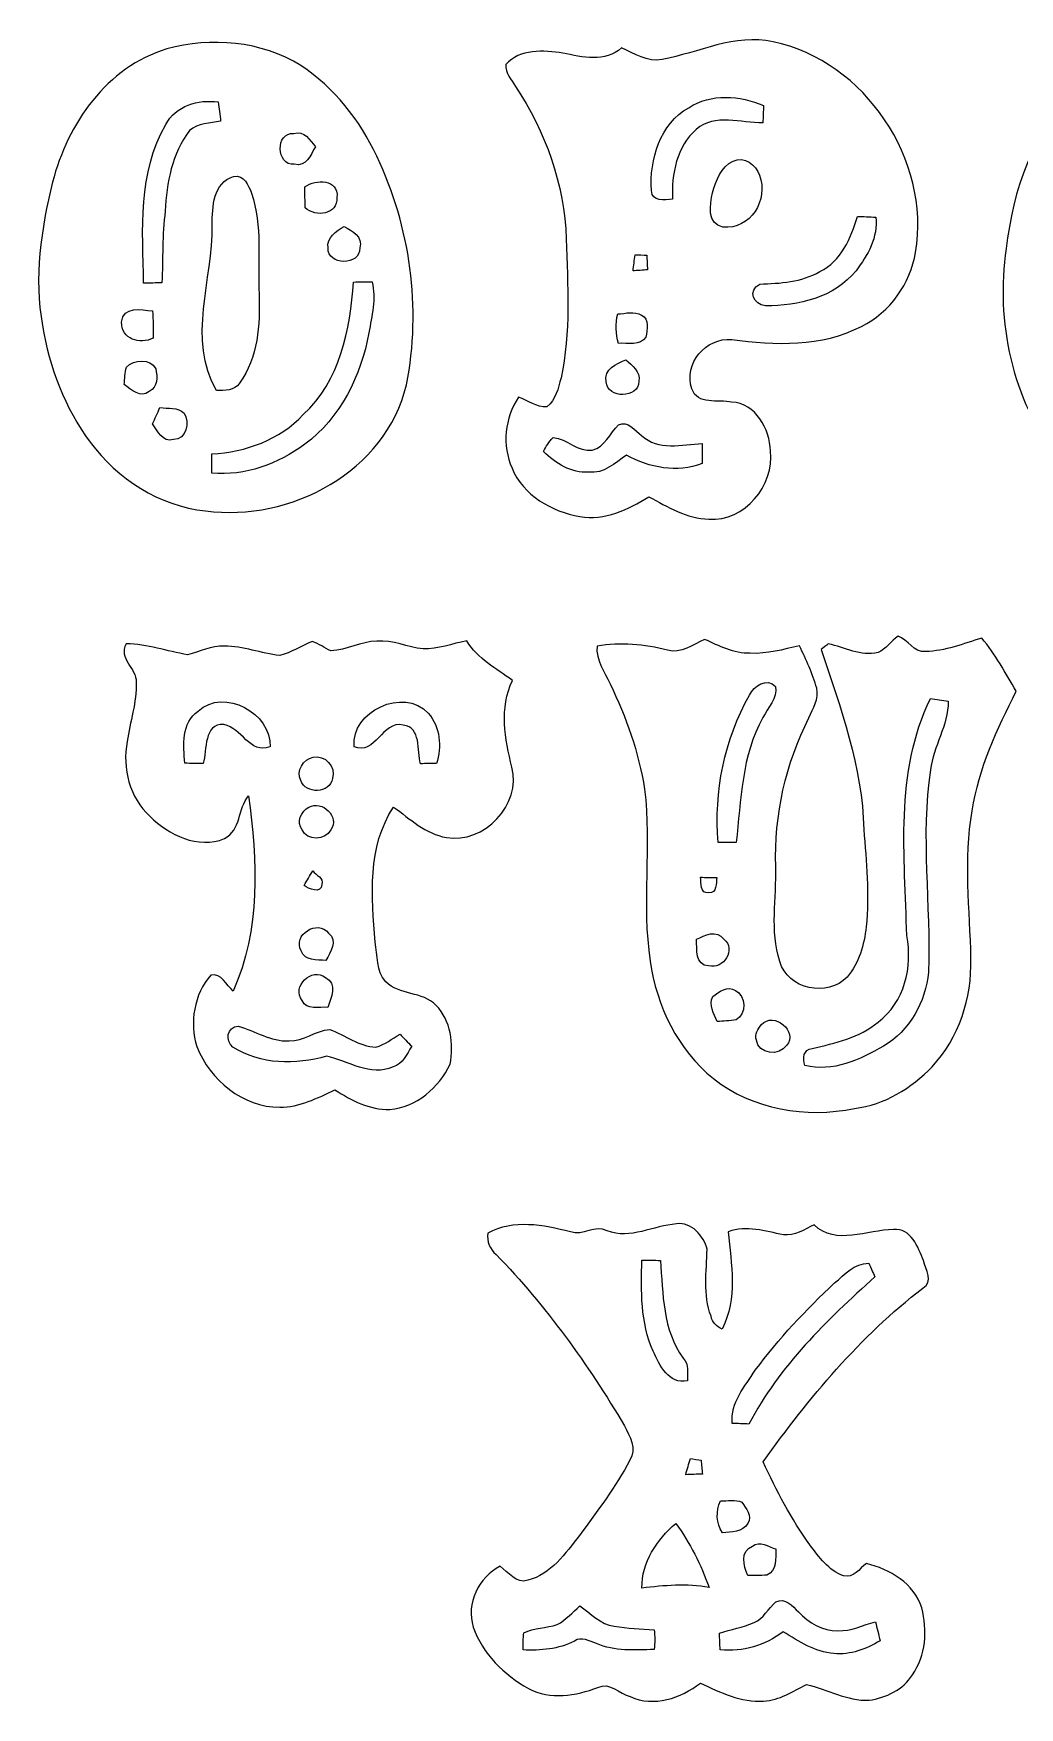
# Model space of a CAD drawing. Header units: centimetres. Extents: x -9.1 to 9.8, y -13 to 13.1.
# Drawn here: x -8.83 to -1.29, y -12.92 to -0.12 of the extents above; entities that cross this region are included whole.
import ezdxf

# ---------------------------------------------------------------- set-up
doc = ezdxf.new("R2010")
doc.units = ezdxf.units.CM
doc.header["$MEASUREMENT"] = 0
doc.layers.add('Camada 1', color=7, linetype='Continuous')

msp = doc.modelspace()

# ---------------------------------------------------------------- linework, layer by layer
at = {"layer": 'Camada 1', "color": 156}
for points, knots in [([(-4.02624, -0.32173), (-3.74543, -0.26952), (-3.4692, -0.12276), (-3.17746, -0.18555), (-3.17746, -0.18555), (-2.47332, -0.33689), (-1.96919, -1.08761), (-2.08704, -1.79634), (-2.08704, -1.79634), (-2.12794, -2.03553), (-2.28141, -2.25531), (-2.50155, -2.36185), (-2.50155, -2.36185), (-2.80599, -2.52095), (-3.16301, -2.50754), (-3.49355, -2.46203), (-3.49355, -2.46203), (-3.6904, -2.4451), (-3.86362, -2.64759), (-3.79764, -2.8388), (-3.79764, -2.8388), (-3.75884, -2.96791), (-3.5948, -2.91853), (-3.49391, -2.94111), (-3.49391, -2.94111), (-3.3087, -2.94993), (-3.20145, -3.14678), (-3.19792, -3.3147), (-3.19792, -3.3147), (-3.16406, -3.57752), (-3.39548, -3.85621), (-3.66783, -3.83611), (-3.66783, -3.83611), (-3.83575, -3.82975), (-3.98426, -3.74297), (-4.12784, -3.6643), (-4.12784, -3.6643), (-4.28449, -3.76237), (-4.4651, -3.85022), (-4.6549, -3.81565), (-4.6549, -3.81565), (-4.86867, -3.77825), (-5.08811, -3.65512), (-5.17313, -3.44594), (-5.17313, -3.44594), (-5.25003, -3.27166), (-5.23027, -3.06069), (-5.12339, -2.90335), (-5.12339, -2.90335), (-5.05213, -2.92734), (-4.98439, -2.98343), (-4.90607, -2.97602), (-4.90607, -2.97602), (-4.83799, -2.92381), (-4.81999, -2.8342), (-4.79848, -2.7559), (-4.79848, -2.7559), (-4.72227, -2.407), (-4.74944, -2.04716), (-4.75826, -1.69333), (-4.75826, -1.69333), (-4.77378, -1.27706), (-4.91559, -0.87136), (-5.14702, -0.52704), (-5.14702, -0.52704), (-5.17806, -0.47483), (-5.22534, -0.42509), (-5.22111, -0.36054), (-5.22111, -0.36054), (-5.11422, -0.23812), (-4.93077, -0.25188), (-4.78472, -0.27235), (-4.78472, -0.27235), (-4.63479, -0.30409), (-4.46229, -0.34712), (-4.33492, -0.23213), (-4.33492, -0.23213), (-4.23791, -0.27552), (-4.13737, -0.34466), (-4.02624, -0.32173)], [0, 0, 0, 0, 0.04761905, 0.04761905, 0.04761905, 0.04761905, 0.0952381, 0.0952381, 0.0952381, 0.0952381, 0.14285714, 0.14285714, 0.14285714, 0.14285714, 0.19047619, 0.19047619, 0.19047619, 0.19047619, 0.23809524, 0.23809524, 0.23809524, 0.23809524, 0.28571429, 0.28571429, 0.28571429, 0.28571429, 0.33333333, 0.33333333, 0.33333333, 0.33333333, 0.38095238, 0.38095238, 0.38095238, 0.38095238, 0.42857143, 0.42857143, 0.42857143, 0.42857143, 0.47619048, 0.47619048, 0.47619048, 0.47619048, 0.52380952, 0.52380952, 0.52380952, 0.52380952, 0.57142857, 0.57142857, 0.57142857, 0.57142857, 0.61904762, 0.61904762, 0.61904762, 0.61904762, 0.66666667, 0.66666667, 0.66666667, 0.66666667, 0.71428571, 0.71428571, 0.71428571, 0.71428571, 0.76190476, 0.76190476, 0.76190476, 0.76190476, 0.80952381, 0.80952381, 0.80952381, 0.80952381, 0.85714286, 0.85714286, 0.85714286, 0.85714286, 0.9047619, 0.9047619, 0.9047619, 0.9047619, 1, 1, 1, 1]), ([(-7.81402, -0.24095), (-7.47501, -0.14746), (-7.08978, -0.18026), (-6.78744, -0.36829), (-6.78744, -0.36829), (-6.53308, -0.53693), (-6.33623, -0.78458), (-6.20818, -1.06045), (-6.20818, -1.06045), (-5.951, -1.59843), (-5.86317, -2.2225), (-5.98063, -2.80775), (-5.98063, -2.80775), (-6.13587, -3.47098), (-6.87, -3.86079), (-7.51733, -3.7726), (-7.51733, -3.7726), (-7.86906, -3.7345), (-8.19114, -3.53024), (-8.39823, -3.24696), (-8.39823, -3.24696), (-8.59296, -2.98696), (-8.71149, -2.67475), (-8.76264, -2.35513), (-8.76264, -2.35513), (-8.8325, -1.99073), (-8.77358, -1.61536), (-8.68644, -1.25942), (-8.68644, -1.25942), (-8.57214, -0.8128), (-8.27228, -0.37889), (-7.81402, -0.24095)], [0, 0, 0, 0, 0.11111111, 0.11111111, 0.11111111, 0.11111111, 0.22222222, 0.22222222, 0.22222222, 0.22222222, 0.33333333, 0.33333333, 0.33333333, 0.33333333, 0.44444444, 0.44444444, 0.44444444, 0.44444444, 0.55555556, 0.55555556, 0.55555556, 0.55555556, 0.66666667, 0.66666667, 0.66666667, 0.66666667, 0.77777778, 0.77777778, 0.77777778, 0.77777778, 1, 1, 1, 1]), ([(-0.84949, -0.56127), (-0.4004, -0.16686), (0.34113, -0.19507), (0.77223, -0.60359), (0.77223, -0.60359), (1.13135, -0.94402), (1.31514, -1.42804), (1.4037, -1.90534), (1.4037, -1.90534), (1.45486, -2.20698), (1.44638, -2.51459), (1.41887, -2.81798), (1.41887, -2.81798), (1.55504, -2.80775), (1.7152, -2.71392), (1.83232, -2.82575), (1.83232, -2.82575), (2.01471, -3.02612), (2.02635, -3.39019), (1.8041, -3.56693), (1.8041, -3.56693), (1.62947, -3.7084), (1.38077, -3.6904), (1.18568, -3.60257), (1.18568, -3.60257), (1.1063, -3.58104), (1.0107, -3.50131), (0.93732, -3.57681), (0.93732, -3.57681), (0.67062, -3.77859), (0.33338, -3.88761), (-0.00141, -3.87139), (-0.00141, -3.87139), (-0.39334, -3.88126), (-0.76694, -3.67276), (-1.00436, -3.36761), (-1.00436, -3.36761), (-1.34937, -2.91889), (-1.47672, -2.32304), (-1.39452, -1.76705), (-1.39452, -1.76705), (-1.34267, -1.32467), (-1.19415, -0.86325), (-0.84949, -0.56127)], [0, 0, 0, 0, 0.08333333, 0.08333333, 0.08333333, 0.08333333, 0.16666667, 0.16666667, 0.16666667, 0.16666667, 0.25, 0.25, 0.25, 0.25, 0.33333333, 0.33333333, 0.33333333, 0.33333333, 0.41666667, 0.41666667, 0.41666667, 0.41666667, 0.5, 0.5, 0.5, 0.5, 0.58333333, 0.58333333, 0.58333333, 0.58333333, 0.66666667, 0.66666667, 0.66666667, 0.66666667, 0.75, 0.75, 0.75, 0.75, 0.83333333, 0.83333333, 0.83333333, 0.83333333, 1, 1, 1, 1]), ([(-7.82109, -0.8195), (-7.82109, -0.8195), (-7.82109, -0.8195), (-7.82109, -0.8195), (-7.82109, -0.8195), (-8.03486, -1.18568), (-7.99817, -1.62524), (-7.99041, -2.03234), (-7.99041, -2.03234), (-7.94384, -2.03093), (-7.89727, -2.02988), (-7.85071, -2.02881), (-7.85071, -2.02881), (-7.84014, -1.84572), (-7.85106, -1.66229), (-7.8246, -1.48025), (-7.8246, -1.48025), (-7.81437, -1.26471), (-7.77346, -1.03964), (-7.63905, -0.86465), (-7.63905, -0.86465), (-7.57519, -0.80644), (-7.48064, -0.81173), (-7.40163, -0.79304), (-7.40163, -0.79304), (-7.40621, -0.744), (-7.41327, -0.69497), (-7.41997, -0.64628), (-7.41997, -0.64628), (-7.57237, -0.62476), (-7.74664, -0.67451), (-7.82109, -0.8195)], [0, 0, 0, 0, 0.11111111, 0.11111111, 0.11111111, 0.11111111, 0.22222222, 0.22222222, 0.22222222, 0.22222222, 0.33333333, 0.33333333, 0.33333333, 0.33333333, 0.44444444, 0.44444444, 0.44444444, 0.44444444, 0.55555556, 0.55555556, 0.55555556, 0.55555556, 0.66666667, 0.66666667, 0.66666667, 0.66666667, 0.77777778, 0.77777778, 0.77777778, 0.77777778, 1, 1, 1, 1]), ([(-3.82235, -0.69074), (-3.82235, -0.69074), (-3.82235, -0.69074), (-3.82235, -0.69074), (-3.82235, -0.69074), (-4.04142, -0.81173), (-4.12396, -1.08937), (-4.10632, -1.32362), (-4.10632, -1.32362), (-4.1035, -1.41393), (-4.00685, -1.39347), (-3.94582, -1.38923), (-3.94582, -1.38923), (-3.95464, -1.19873), (-3.91512, -0.98672), (-3.76449, -0.85583), (-3.76449, -0.85583), (-3.6202, -0.73306), (-3.4237, -0.80856), (-3.25508, -0.80539), (-3.25508, -0.80539), (-3.25332, -0.76129), (-3.25191, -0.71754), (-3.25049, -0.6738), (-3.25049, -0.6738), (-3.42935, -0.59443), (-3.65337, -0.58032), (-3.82235, -0.69074)], [0, 0, 0, 0, 0.125, 0.125, 0.125, 0.125, 0.25, 0.25, 0.25, 0.25, 0.375, 0.375, 0.375, 0.375, 0.5, 0.5, 0.5, 0.5, 0.625, 0.625, 0.625, 0.625, 0.75, 0.75, 0.75, 0.75, 1, 1, 1, 1]), ([(-6.8386, -1.12218), (-6.8386, -1.12218), (-6.8386, -1.12218), (-6.8386, -1.12218), (-6.8386, -1.12218), (-6.74511, -1.14687), (-6.71442, -1.05127), (-6.67631, -0.98812), (-6.67631, -0.98812), (-6.719, -0.93732), (-6.76205, -0.86184), (-6.84106, -0.88652), (-6.84106, -0.88652), (-6.98534, -0.87524), (-6.97652, -1.13665), (-6.8386, -1.12218)], [0, 0, 0, 0, 0.2, 0.2, 0.2, 0.2, 0.4, 0.4, 0.4, 0.4, 0.6, 0.6, 0.6, 0.6, 1, 1, 1, 1]), ([(-3.48156, -1.09889), (-3.48156, -1.09889), (-3.48156, -1.09889), (-3.48156, -1.09889), (-3.48156, -1.09889), (-3.57645, -1.14087), (-3.6128, -1.24848), (-3.64137, -1.3402), (-3.64137, -1.3402), (-3.65936, -1.43157), (-3.68582, -1.57938), (-3.56022, -1.60267), (-3.56022, -1.60267), (-3.35104, -1.6256), (-3.20781, -1.39242), (-3.28153, -1.20685), (-3.28153, -1.20685), (-3.30341, -1.12642), (-3.40077, -1.05621), (-3.48156, -1.09889)], [0, 0, 0, 0, 0.16666667, 0.16666667, 0.16666667, 0.16666667, 0.33333333, 0.33333333, 0.33333333, 0.33333333, 0.5, 0.5, 0.5, 0.5, 0.66666667, 0.66666667, 0.66666667, 0.66666667, 1, 1, 1, 1]), ([(-7.46548, -1.58503), (-7.46548, -1.58503), (-7.46548, -1.58503), (-7.46548, -1.58503), (-7.46548, -1.58503), (-7.45983, -2.00483), (-7.65951, -2.45957), (-7.43303, -2.85326), (-7.43303, -2.85326), (-7.37129, -2.84902), (-7.29473, -2.85784), (-7.25805, -2.79505), (-7.25805, -2.79505), (-7.11376, -2.60208), (-7.09999, -2.34914), (-7.10742, -2.11701), (-7.10742, -2.11701), (-7.11694, -1.85949), (-7.08271, -1.59349), (-7.16455, -1.34479), (-7.16455, -1.34479), (-7.18855, -1.28517), (-7.22171, -1.19873), (-7.30179, -1.21603), (-7.30179, -1.21603), (-7.45771, -1.26188), (-7.46619, -1.45062), (-7.46548, -1.58503)], [0, 0, 0, 0, 0.125, 0.125, 0.125, 0.125, 0.25, 0.25, 0.25, 0.25, 0.375, 0.375, 0.375, 0.375, 0.5, 0.5, 0.5, 0.5, 0.625, 0.625, 0.625, 0.625, 0.75, 0.75, 0.75, 0.75, 1, 1, 1, 1]), ([(-6.7571, -1.29575), (-6.7571, -1.29575), (-6.7571, -1.29575), (-6.7571, -1.29575), (-6.7571, -1.29575), (-6.7564, -1.34937), (-6.75604, -1.40299), (-6.75604, -1.45696), (-6.75604, -1.45696), (-6.66996, -1.52752), (-6.50628, -1.51058), (-6.51157, -1.37548), (-6.51157, -1.37548), (-6.49993, -1.23331), (-6.67244, -1.23472), (-6.7571, -1.29575)], [0, 0, 0, 0, 0.2, 0.2, 0.2, 0.2, 0.4, 0.4, 0.4, 0.4, 0.6, 0.6, 0.6, 0.6, 1, 1, 1, 1]), ([(-2.53188, -1.52082), (-2.53188, -1.52082), (-2.53188, -1.52082), (-2.53188, -1.52082), (-2.53188, -1.52082), (-2.58092, -1.68521), (-2.65535, -1.86407), (-2.81975, -1.94239), (-2.81975, -1.94239), (-2.95909, -2.0253), (-3.12242, -2.0327), (-3.27942, -2.0387), (-3.27942, -2.0387), (-3.37219, -2.08774), (-3.32775, -2.19816), (-3.23497, -2.20486), (-3.23497, -2.20486), (-2.98379, -2.20627), (-2.70827, -2.14136), (-2.54282, -1.9371), (-2.54282, -1.9371), (-2.45497, -1.82033), (-2.37172, -1.67886), (-2.39218, -1.52681), (-2.39218, -1.52681), (-2.43874, -1.52471), (-2.48567, -1.52259), (-2.53188, -1.52082)], [0, 0, 0, 0, 0.125, 0.125, 0.125, 0.125, 0.25, 0.25, 0.25, 0.25, 0.375, 0.375, 0.375, 0.375, 0.5, 0.5, 0.5, 0.5, 0.625, 0.625, 0.625, 0.625, 0.75, 0.75, 0.75, 0.75, 1, 1, 1, 1]), ([(-6.58035, -1.76247), (-6.58035, -1.76247), (-6.58035, -1.76247), (-6.58035, -1.76247), (-6.58035, -1.76247), (-6.586, -1.89759), (-6.33095, -1.90217), (-6.33694, -1.76142), (-6.33694, -1.76142), (-6.31296, -1.67534), (-6.39621, -1.63264), (-6.45724, -1.59773), (-6.45724, -1.59773), (-6.51581, -1.63476), (-6.59129, -1.68098), (-6.58035, -1.76247)], [0, 0, 0, 0, 0.2, 0.2, 0.2, 0.2, 0.4, 0.4, 0.4, 0.4, 0.6, 0.6, 0.6, 0.6, 1, 1, 1, 1]), ([(-4.23192, -1.81468), (-4.23192, -1.81468), (-4.23192, -1.81468), (-4.23192, -1.81468), (-4.23192, -1.81468), (-4.23791, -1.85525), (-4.2432, -1.89652), (-4.24814, -1.93781), (-4.24814, -1.93781), (-4.22027, -1.93569), (-4.16524, -1.93145), (-4.13737, -1.92933), (-4.13737, -1.92933), (-4.13948, -1.89194), (-4.14126, -1.8542), (-4.14267, -1.81715), (-4.14267, -1.81715), (-4.16489, -1.81645), (-4.2097, -1.81504), (-4.23192, -1.81468)], [0, 0, 0, 0, 0.16666667, 0.16666667, 0.16666667, 0.16666667, 0.33333333, 0.33333333, 0.33333333, 0.33333333, 0.5, 0.5, 0.5, 0.5, 0.66666667, 0.66666667, 0.66666667, 0.66666667, 1, 1, 1, 1]), ([(-6.38527, -2.02282), (-6.38527, -2.02282), (-6.38527, -2.02282), (-6.38527, -2.02282), (-6.38527, -2.02282), (-6.41032, -2.38548), (-6.4897, -2.78095), (-6.7698, -3.03671), (-6.7698, -3.03671), (-6.94901, -3.22896), (-7.20901, -3.32317), (-7.4676, -3.33657), (-7.4676, -3.33657), (-7.46901, -3.38561), (-7.47006, -3.43464), (-7.46972, -3.48402), (-7.46972, -3.48402), (-7.21606, -3.50767), (-6.95888, -3.41453), (-6.75781, -3.26214), (-6.75781, -3.26214), (-6.48334, -3.06246), (-6.32848, -2.73719), (-6.26709, -2.41053), (-6.26709, -2.41053), (-6.24699, -2.28211), (-6.20923, -2.15089), (-6.24346, -2.0214), (-6.24346, -2.0214), (-6.29072, -2.02177), (-6.33801, -2.02211), (-6.38527, -2.02282)], [0, 0, 0, 0, 0.11111111, 0.11111111, 0.11111111, 0.11111111, 0.22222222, 0.22222222, 0.22222222, 0.22222222, 0.33333333, 0.33333333, 0.33333333, 0.33333333, 0.44444444, 0.44444444, 0.44444444, 0.44444444, 0.55555556, 0.55555556, 0.55555556, 0.55555556, 0.66666667, 0.66666667, 0.66666667, 0.66666667, 0.77777778, 0.77777778, 0.77777778, 0.77777778, 1, 1, 1, 1]), ([(-8.15869, -2.32938), (-8.15869, -2.32938), (-8.15869, -2.32938), (-8.15869, -2.32938), (-8.15869, -2.32938), (-8.16151, -2.45991), (-8.01828, -2.50367), (-7.91703, -2.45145), (-7.91703, -2.45145), (-7.91597, -2.38195), (-7.91774, -2.31281), (-7.92268, -2.24367), (-7.92268, -2.24367), (-8.01017, -2.23414), (-8.14598, -2.20486), (-8.15869, -2.32938)], [0, 0, 0, 0, 0.2, 0.2, 0.2, 0.2, 0.4, 0.4, 0.4, 0.4, 0.6, 0.6, 0.6, 0.6, 1, 1, 1, 1]), ([(-4.36527, -2.26694), (-4.36527, -2.26694), (-4.36527, -2.26694), (-4.36527, -2.26694), (-4.36527, -2.26694), (-4.38291, -2.34173), (-4.37902, -2.41828), (-4.35963, -2.49273), (-4.35963, -2.49273), (-4.28941, -2.48567), (-4.19452, -2.51566), (-4.14972, -2.44369), (-4.14972, -2.44369), (-4.14126, -2.3876), (-4.11973, -2.30716), (-4.18358, -2.27646), (-4.18358, -2.27646), (-4.23862, -2.24119), (-4.30564, -2.26484), (-4.36527, -2.26694)], [0, 0, 0, 0, 0.16666667, 0.16666667, 0.16666667, 0.16666667, 0.33333333, 0.33333333, 0.33333333, 0.33333333, 0.5, 0.5, 0.5, 0.5, 0.66666667, 0.66666667, 0.66666667, 0.66666667, 1, 1, 1, 1]), ([(-8.12058, -2.67334), (-8.12058, -2.67334), (-8.12058, -2.67334), (-8.12058, -2.67334), (-8.12058, -2.67334), (-8.13505, -2.71604), (-8.134, -2.76224), (-8.13893, -2.8067), (-8.13893, -2.8067), (-8.08601, -2.84373), (-8.01263, -2.91606), (-7.94843, -2.85925), (-7.94843, -2.85925), (-7.88034, -2.82821), (-7.88353, -2.74742), (-7.89798, -2.68569), (-7.89798, -2.68569), (-7.93785, -2.60561), (-8.06661, -2.61267), (-8.12058, -2.67334)], [0, 0, 0, 0, 0.16666667, 0.16666667, 0.16666667, 0.16666667, 0.33333333, 0.33333333, 0.33333333, 0.33333333, 0.5, 0.5, 0.5, 0.5, 0.66666667, 0.66666667, 0.66666667, 0.66666667, 1, 1, 1, 1]), ([(-4.45311, -2.78518), (-4.45311, -2.78518), (-4.45311, -2.78518), (-4.45311, -2.78518), (-4.45311, -2.78518), (-4.44465, -2.91782), (-4.20334, -2.91465), (-4.20229, -2.782), (-4.20229, -2.782), (-4.18641, -2.70686), (-4.25732, -2.66312), (-4.30176, -2.61691), (-4.30176, -2.61691), (-4.37127, -2.64617), (-4.47674, -2.69027), (-4.45311, -2.78518)], [0, 0, 0, 0, 0.2, 0.2, 0.2, 0.2, 0.4, 0.4, 0.4, 0.4, 0.6, 0.6, 0.6, 0.6, 1, 1, 1, 1]), ([(-7.86589, -2.98343), (-7.86589, -2.98343), (-7.86589, -2.98343), (-7.86589, -2.98343), (-7.86589, -2.98343), (-7.88458, -3.02472), (-7.90292, -3.06599), (-7.92162, -3.10761), (-7.92162, -3.10761), (-7.88282, -3.16301), (-7.84613, -3.25049), (-7.76216, -3.22686), (-7.76216, -3.22686), (-7.66304, -3.22721), (-7.63693, -3.09597), (-7.68068, -3.02506), (-7.68068, -3.02506), (-7.73041, -2.97602), (-7.80345, -2.9912), (-7.86589, -2.98343)], [0, 0, 0, 0, 0.16666667, 0.16666667, 0.16666667, 0.16666667, 0.33333333, 0.33333333, 0.33333333, 0.33333333, 0.5, 0.5, 0.5, 0.5, 0.66666667, 0.66666667, 0.66666667, 0.66666667, 1, 1, 1, 1]), ([(-4.35892, -3.11467), (-4.35892, -3.11467), (-4.35892, -3.11467), (-4.35892, -3.11467), (-4.35892, -3.11467), (-4.42489, -3.17923), (-4.46229, -3.28365), (-4.5593, -3.30834), (-4.5593, -3.30834), (-4.67042, -3.32598), (-4.75121, -3.21839), (-4.8588, -3.21274), (-4.8588, -3.21274), (-4.88984, -3.24309), (-4.91455, -3.27871), (-4.93289, -3.31927), (-4.93289, -3.31927), (-4.84011, -3.40924), (-4.72086, -3.48543), (-4.58576, -3.47698), (-4.58576, -3.47698), (-4.4718, -3.49108), (-4.38502, -3.40606), (-4.29789, -3.34751), (-4.29789, -3.34751), (-4.12184, -3.44275), (-3.91125, -3.48543), (-3.71934, -3.41029), (-3.71934, -3.41029), (-3.71934, -3.35915), (-3.71934, -3.30834), (-3.71934, -3.25754), (-3.71934, -3.25754), (-3.87314, -3.26531), (-4.05835, -3.31681), (-4.18217, -3.1951), (-4.18217, -3.1951), (-4.23545, -3.16089), (-4.28766, -3.07869), (-4.35892, -3.11467)], [0, 0, 0, 0, 0.09090909, 0.09090909, 0.09090909, 0.09090909, 0.18181818, 0.18181818, 0.18181818, 0.18181818, 0.27272727, 0.27272727, 0.27272727, 0.27272727, 0.36363636, 0.36363636, 0.36363636, 0.36363636, 0.45454545, 0.45454545, 0.45454545, 0.45454545, 0.54545455, 0.54545455, 0.54545455, 0.54545455, 0.63636364, 0.63636364, 0.63636364, 0.63636364, 0.72727273, 0.72727273, 0.72727273, 0.72727273, 0.81818182, 0.81818182, 0.81818182, 0.81818182, 1, 1, 1, 1]), ([(-2.37455, -4.85634), (-2.31245, -4.83022), (-2.27646, -4.76673), (-2.22179, -4.72934), (-2.22179, -4.72934), (-2.14383, -4.7558), (-2.1029, -4.85775), (-2.01083, -4.84786), (-2.01083, -4.84786), (-1.86231, -4.84399), (-1.72154, -4.78895), (-1.5815, -4.74556), (-1.5815, -4.74556), (-1.47708, -4.86938), (-1.40053, -5.01227), (-1.31726, -5.15055), (-1.31726, -5.15055), (-1.46368, -5.44125), (-1.60479, -5.74075), (-1.65381, -6.06565), (-1.65381, -6.06565), (-1.7212, -6.4396), (-1.67181, -6.82025), (-1.66404, -7.19666), (-1.66404, -7.19666), (-1.65734, -7.49582), (-1.75331, -7.80274), (-1.96144, -8.02216), (-1.96144, -8.02216), (-2.11912, -8.1862), (-2.3248, -8.31391), (-2.5541, -8.34143), (-2.5541, -8.34143), (-2.92417, -8.41728), (-3.33199, -8.34955), (-3.63326, -8.11318), (-3.63326, -8.11318), (-3.90596, -7.8934), (-4.06893, -7.55721), (-4.11656, -7.21395), (-4.11656, -7.21395), (-4.18465, -6.77827), (-4.10491, -6.33589), (-4.15995, -5.89915), (-4.15995, -5.89915), (-4.20404, -5.61903), (-4.30001, -5.34846), (-4.42382, -5.09447), (-4.42382, -5.09447), (-4.46651, -5.00167), (-4.5339, -4.91313), (-4.52332, -4.80589), (-4.52332, -4.80589), (-4.34374, -4.77767), (-4.16065, -4.79178), (-3.98533, -4.83834), (-3.98533, -4.83834), (-3.88196, -4.86728), (-3.78953, -4.79602), (-3.70028, -4.75509), (-3.70028, -4.75509), (-3.58951, -4.80413), (-3.47732, -4.8655), (-3.35173, -4.86127), (-3.35173, -4.86127), (-3.22333, -4.86762), (-3.09915, -4.832), (-2.97497, -4.80447), (-2.97497, -4.80447), (-2.92381, -4.90926), (-2.87443, -5.01614), (-2.84339, -5.12903), (-2.84339, -5.12903), (-2.82327, -5.20876), (-2.87372, -5.28284), (-2.90264, -5.35374), (-2.90264, -5.35374), (-3.08151, -5.70406), (-3.16934, -6.09917), (-3.15595, -6.49216), (-3.15595, -6.49216), (-3.15029, -6.73311), (-3.2018, -6.98324), (-3.12454, -7.21676), (-3.12454, -7.21676), (-3.07092, -7.4302), (-2.75624, -7.49406), (-2.6116, -7.33672), (-2.6116, -7.33672), (-2.51741, -7.23123), (-2.48143, -7.08871), (-2.4645, -6.95218), (-2.4645, -6.95218), (-2.44052, -6.70418), (-2.46308, -6.45548), (-2.4832, -6.20818), (-2.4832, -6.20818), (-2.49378, -5.73122), (-2.66171, -5.27967), (-2.80846, -4.83234), (-2.80846, -4.83234), (-2.79505, -4.82141), (-2.76825, -4.79918), (-2.75483, -4.78825), (-2.75483, -4.78825), (-2.6296, -4.81682), (-2.50684, -4.88667), (-2.37455, -4.85634)], [0, 0, 0, 0, 0.03571429, 0.03571429, 0.03571429, 0.03571429, 0.07142857, 0.07142857, 0.07142857, 0.07142857, 0.10714286, 0.10714286, 0.10714286, 0.10714286, 0.14285714, 0.14285714, 0.14285714, 0.14285714, 0.17857143, 0.17857143, 0.17857143, 0.17857143, 0.21428571, 0.21428571, 0.21428571, 0.21428571, 0.25, 0.25, 0.25, 0.25, 0.28571429, 0.28571429, 0.28571429, 0.28571429, 0.32142857, 0.32142857, 0.32142857, 0.32142857, 0.35714286, 0.35714286, 0.35714286, 0.35714286, 0.39285714, 0.39285714, 0.39285714, 0.39285714, 0.42857143, 0.42857143, 0.42857143, 0.42857143, 0.46428571, 0.46428571, 0.46428571, 0.46428571, 0.5, 0.5, 0.5, 0.5, 0.53571429, 0.53571429, 0.53571429, 0.53571429, 0.57142857, 0.57142857, 0.57142857, 0.57142857, 0.60714286, 0.60714286, 0.60714286, 0.60714286, 0.64285714, 0.64285714, 0.64285714, 0.64285714, 0.67857143, 0.67857143, 0.67857143, 0.67857143, 0.71428571, 0.71428571, 0.71428571, 0.71428571, 0.75, 0.75, 0.75, 0.75, 0.78571429, 0.78571429, 0.78571429, 0.78571429, 0.82142857, 0.82142857, 0.82142857, 0.82142857, 0.85714286, 0.85714286, 0.85714286, 0.85714286, 0.89285714, 0.89285714, 0.89285714, 0.89285714, 0.92857143, 0.92857143, 0.92857143, 0.92857143, 1, 1, 1, 1]), ([(-6.94867, -4.8782), (-6.86082, -4.85598), (-6.78427, -4.80518), (-6.70065, -4.77202), (-6.70065, -4.77202), (-6.64951, -4.7879), (-6.60681, -4.82177), (-6.55813, -4.84363), (-6.55813, -4.84363), (-6.43819, -4.83588), (-6.32812, -4.77097), (-6.20676, -4.76849), (-6.20676, -4.76849), (-6.08507, -4.75791), (-5.97252, -4.81576), (-5.85328, -4.82847), (-5.85328, -4.82847), (-5.73933, -4.83022), (-5.63104, -4.78683), (-5.51992, -4.76673), (-5.51992, -4.76673), (-5.4356, -4.90185), (-5.29412, -4.97769), (-5.1696, -5.06906), (-5.1696, -5.06906), (-5.27085, -5.27931), (-5.2271, -5.51602), (-5.17455, -5.73298), (-5.17455, -5.73298), (-5.09869, -6.01768), (-5.38868, -6.32142), (-5.67548, -6.26921), (-5.67548, -6.26921), (-5.83352, -6.24382), (-5.95417, -6.12739), (-6.07871, -6.03708), (-6.07871, -6.03708), (-6.28261, -6.33942), (-6.24662, -6.72394), (-6.21911, -7.06895), (-6.21911, -7.06895), (-6.20077, -7.17055), (-6.21417, -7.29121), (-6.13938, -7.37305), (-6.13938, -7.37305), (-6.03425, -7.47854), (-5.85681, -7.44466), (-5.75415, -7.55332), (-5.75415, -7.55332), (-5.64091, -7.66833), (-5.61693, -7.84965), (-5.64656, -8.0024), (-5.64656, -8.0024), (-5.73158, -8.18161), (-5.90479, -8.33261), (-6.10834, -8.34918), (-6.10834, -8.34918), (-6.2618, -8.35377), (-6.4015, -8.27829), (-6.52744, -8.19925), (-6.52744, -8.19925), (-6.66114, -8.26135), (-6.79838, -8.33225), (-6.94972, -8.33191), (-6.94972, -8.33191), (-7.23123, -8.33296), (-7.48383, -8.12482), (-7.58225, -7.8687), (-7.58225, -7.8687), (-7.64187, -7.68526), (-7.60482, -7.46724), (-7.47606, -7.32155), (-7.47606, -7.32155), (-7.39315, -7.30496), (-7.35894, -7.3988), (-7.30532, -7.44326), (-7.30532, -7.44326), (-7.09612, -6.97688), (-7.11975, -6.44525), (-7.18784, -5.95029), (-7.18784, -5.95029), (-7.27039, -6.04838), (-7.24464, -6.21276), (-7.3727, -6.27839), (-7.3727, -6.27839), (-7.57273, -6.35987), (-7.79921, -6.25122), (-7.94173, -6.10693), (-7.94173, -6.10693), (-8.09837, -5.96652), (-8.15586, -5.73899), (-8.11494, -5.53649), (-8.11494, -5.53649), (-8.09695, -5.38444), (-8.04086, -5.23662), (-8.04686, -5.08246), (-8.04686, -5.08246), (-8.04403, -4.97346), (-8.18902, -4.89973), (-8.1227, -4.78895), (-8.1227, -4.78895), (-7.96219, -4.79107), (-7.81049, -4.8447), (-7.65457, -4.87291), (-7.65457, -4.87291), (-7.56143, -4.84964), (-7.47182, -4.80377), (-7.37376, -4.80694), (-7.37376, -4.80694), (-7.22806, -4.80306), (-7.09224, -4.86516), (-6.94867, -4.8782)], [0, 0, 0, 0, 0.03448276, 0.03448276, 0.03448276, 0.03448276, 0.06896552, 0.06896552, 0.06896552, 0.06896552, 0.10344828, 0.10344828, 0.10344828, 0.10344828, 0.13793103, 0.13793103, 0.13793103, 0.13793103, 0.17241379, 0.17241379, 0.17241379, 0.17241379, 0.20689655, 0.20689655, 0.20689655, 0.20689655, 0.24137931, 0.24137931, 0.24137931, 0.24137931, 0.27586207, 0.27586207, 0.27586207, 0.27586207, 0.31034483, 0.31034483, 0.31034483, 0.31034483, 0.34482759, 0.34482759, 0.34482759, 0.34482759, 0.37931034, 0.37931034, 0.37931034, 0.37931034, 0.4137931, 0.4137931, 0.4137931, 0.4137931, 0.44827586, 0.44827586, 0.44827586, 0.44827586, 0.48275862, 0.48275862, 0.48275862, 0.48275862, 0.51724138, 0.51724138, 0.51724138, 0.51724138, 0.55172414, 0.55172414, 0.55172414, 0.55172414, 0.5862069, 0.5862069, 0.5862069, 0.5862069, 0.62068966, 0.62068966, 0.62068966, 0.62068966, 0.65517241, 0.65517241, 0.65517241, 0.65517241, 0.68965517, 0.68965517, 0.68965517, 0.68965517, 0.72413793, 0.72413793, 0.72413793, 0.72413793, 0.75862069, 0.75862069, 0.75862069, 0.75862069, 0.79310345, 0.79310345, 0.79310345, 0.79310345, 0.82758621, 0.82758621, 0.82758621, 0.82758621, 0.86206897, 0.86206897, 0.86206897, 0.86206897, 0.89655172, 0.89655172, 0.89655172, 0.89655172, 0.93103448, 0.93103448, 0.93103448, 0.93103448, 1, 1, 1, 1]), ([(-6.38104, -5.5753), (-6.38104, -5.5753), (-6.38104, -5.5753), (-6.38104, -5.5753), (-6.38104, -5.5753), (-6.21524, -5.64585), (-6.16902, -5.37316), (-6.00499, -5.41019), (-6.00499, -5.41019), (-5.86775, -5.42571), (-5.89845, -5.6067), (-5.87409, -5.70547), (-5.87409, -5.70547), (-5.83282, -5.70476), (-5.7912, -5.70442), (-5.74957, -5.70442), (-5.74957, -5.70442), (-5.709, -5.57494), (-5.72169, -5.42325), (-5.81342, -5.31847), (-5.81342, -5.31847), (-6.00287, -5.11632), (-6.40432, -5.30472), (-6.38104, -5.5753)], [0, 0, 0, 0, 0.14285714, 0.14285714, 0.14285714, 0.14285714, 0.28571429, 0.28571429, 0.28571429, 0.28571429, 0.42857143, 0.42857143, 0.42857143, 0.42857143, 0.57142857, 0.57142857, 0.57142857, 0.57142857, 0.71428571, 0.71428571, 0.71428571, 0.71428571, 1, 1, 1, 1]), ([(-3.35667, -5.1823), (-3.35667, -5.1823), (-3.35667, -5.1823), (-3.35667, -5.1823), (-3.35667, -5.1823), (-3.55106, -5.51956), (-3.62937, -5.92172), (-3.59762, -6.30802), (-3.59762, -6.30802), (-3.55141, -6.30765), (-3.50519, -6.30731), (-3.45863, -6.30695), (-3.45863, -6.30695), (-3.42194, -5.98452), (-3.41877, -5.64303), (-3.25437, -5.35235), (-3.25437, -5.35235), (-3.21663, -5.27578), (-3.14289, -5.20664), (-3.15877, -5.11457), (-3.15877, -5.11457), (-3.22474, -5.04401), (-3.32422, -5.11104), (-3.35667, -5.1823)], [0, 0, 0, 0, 0.14285714, 0.14285714, 0.14285714, 0.14285714, 0.28571429, 0.28571429, 0.28571429, 0.28571429, 0.42857143, 0.42857143, 0.42857143, 0.42857143, 0.57142857, 0.57142857, 0.57142857, 0.57142857, 0.71428571, 0.71428571, 0.71428571, 0.71428571, 1, 1, 1, 1]), ([(-7.57307, -5.30294), (-7.57307, -5.30294), (-7.57307, -5.30294), (-7.57307, -5.30294), (-7.57307, -5.30294), (-7.70254, -5.39326), (-7.68772, -5.56436), (-7.67467, -5.70194), (-7.67467, -5.70194), (-7.62811, -5.70301), (-7.58119, -5.70371), (-7.53426, -5.70406), (-7.53426, -5.70406), (-7.50534, -5.60175), (-7.53215, -5.39467), (-7.37658, -5.40666), (-7.37658, -5.40666), (-7.2411, -5.42854), (-7.17973, -5.63491), (-7.0238, -5.57742), (-7.0238, -5.57742), (-7.00933, -5.32058), (-7.37446, -5.12127), (-7.57307, -5.30294)], [0, 0, 0, 0, 0.14285714, 0.14285714, 0.14285714, 0.14285714, 0.28571429, 0.28571429, 0.28571429, 0.28571429, 0.42857143, 0.42857143, 0.42857143, 0.42857143, 0.57142857, 0.57142857, 0.57142857, 0.57142857, 0.71428571, 0.71428571, 0.71428571, 0.71428571, 1, 1, 1, 1]), ([(-1.9745, -5.20805), (-1.9745, -5.20805), (-1.9745, -5.20805), (-1.9745, -5.20805), (-1.9745, -5.20805), (-2.24895, -5.77285), (-2.16958, -6.41456), (-2.15477, -7.01993), (-2.15477, -7.01993), (-2.10784, -7.25664), (-2.1724, -7.53145), (-2.37384, -7.68032), (-2.37384, -7.68032), (-2.51495, -7.80379), (-2.70262, -7.83907), (-2.87867, -7.88353), (-2.87867, -7.88353), (-2.94534, -7.8867), (-2.95239, -7.96149), (-2.93299, -8.01158), (-2.93299, -8.01158), (-2.72204, -8.06662), (-2.51178, -7.96924), (-2.33327, -7.86411), (-2.33327, -7.86411), (-2.13218, -7.74982), (-2.01188, -7.52439), (-1.98825, -7.29933), (-1.98825, -7.29933), (-1.97097, -6.78356), (-2.05034, -6.26533), (-1.9745, -5.75203), (-1.9745, -5.75203), (-1.95014, -5.57176), (-1.83832, -5.41267), (-1.83727, -5.22851), (-1.83727, -5.22851), (-1.88312, -5.22111), (-1.92899, -5.21404), (-1.9745, -5.20805)], [0, 0, 0, 0, 0.09090909, 0.09090909, 0.09090909, 0.09090909, 0.18181818, 0.18181818, 0.18181818, 0.18181818, 0.27272727, 0.27272727, 0.27272727, 0.27272727, 0.36363636, 0.36363636, 0.36363636, 0.36363636, 0.45454545, 0.45454545, 0.45454545, 0.45454545, 0.54545455, 0.54545455, 0.54545455, 0.54545455, 0.63636364, 0.63636364, 0.63636364, 0.63636364, 0.72727273, 0.72727273, 0.72727273, 0.72727273, 0.81818182, 0.81818182, 0.81818182, 0.81818182, 1, 1, 1, 1]), ([(-6.69361, -5.65572), (-6.69361, -5.65572), (-6.69361, -5.65572), (-6.69361, -5.65572), (-6.69361, -5.65572), (-6.76875, -5.66949), (-6.82659, -5.76333), (-6.78921, -5.83423), (-6.78921, -5.83423), (-6.75075, -5.94077), (-6.56519, -5.93407), (-6.54578, -5.81766), (-6.54578, -5.81766), (-6.51791, -5.72947), (-6.60471, -5.63386), (-6.69361, -5.65572)], [0, 0, 0, 0, 0.2, 0.2, 0.2, 0.2, 0.4, 0.4, 0.4, 0.4, 0.6, 0.6, 0.6, 0.6, 1, 1, 1, 1]), ([(-6.72677, -6.03778), (-6.72677, -6.03778), (-6.72677, -6.03778), (-6.72677, -6.03778), (-6.72677, -6.03778), (-6.78568, -6.06743), (-6.82519, -6.15314), (-6.77721, -6.21064), (-6.77721, -6.21064), (-6.74441, -6.29637), (-6.59729, -6.29284), (-6.55884, -6.21135), (-6.55884, -6.21135), (-6.48616, -6.11152), (-6.62657, -5.98134), (-6.72677, -6.03778)], [0, 0, 0, 0, 0.2, 0.2, 0.2, 0.2, 0.4, 0.4, 0.4, 0.4, 0.6, 0.6, 0.6, 0.6, 1, 1, 1, 1]), ([(-6.69607, -6.52392), (-6.69607, -6.52392), (-6.69607, -6.52392), (-6.69607, -6.52392), (-6.69607, -6.52392), (-6.719, -6.56096), (-6.74122, -6.5987), (-6.76346, -6.63645), (-6.76346, -6.63645), (-6.72994, -6.66184), (-6.62975, -6.70418), (-6.62834, -6.62975), (-6.62834, -6.62975), (-6.60752, -6.58035), (-6.67456, -6.55778), (-6.69607, -6.52392)], [0, 0, 0, 0, 0.2, 0.2, 0.2, 0.2, 0.4, 0.4, 0.4, 0.4, 0.6, 0.6, 0.6, 0.6, 1, 1, 1, 1]), ([(-3.73097, -6.57401), (-3.73097, -6.57401), (-3.73097, -6.57401), (-3.73097, -6.57401), (-3.73097, -6.57401), (-3.72604, -6.6167), (-3.73839, -6.70277), (-3.66888, -6.69149), (-3.66888, -6.69149), (-3.6061, -6.69783), (-3.61314, -6.61704), (-3.60715, -6.57647), (-3.60715, -6.57647), (-3.64842, -6.57506), (-3.69005, -6.57436), (-3.73097, -6.57401)], [0, 0, 0, 0, 0.2, 0.2, 0.2, 0.2, 0.4, 0.4, 0.4, 0.4, 0.6, 0.6, 0.6, 0.6, 1, 1, 1, 1]), ([(-6.78461, -7.13563), (-6.78461, -7.13563), (-6.78461, -7.13563), (-6.78461, -7.13563), (-6.78461, -7.13563), (-6.75781, -7.21818), (-6.66503, -7.20231), (-6.59694, -7.20901), (-6.59694, -7.20901), (-6.56096, -7.14728), (-6.50416, -7.06049), (-6.57613, -7.00051), (-6.57613, -7.00051), (-6.65868, -6.8901), (-6.85553, -7.01815), (-6.78461, -7.13563)], [0, 0, 0, 0, 0.2, 0.2, 0.2, 0.2, 0.4, 0.4, 0.4, 0.4, 0.6, 0.6, 0.6, 0.6, 1, 1, 1, 1]), ([(-3.76273, -7.04814), (-3.76273, -7.04814), (-3.76273, -7.04814), (-3.76273, -7.04814), (-3.76273, -7.04814), (-3.75778, -7.12082), (-3.77506, -7.24958), (-3.66959, -7.25063), (-3.66959, -7.25063), (-3.55635, -7.28098), (-3.45581, -7.12364), (-3.55353, -7.04568), (-3.55353, -7.04568), (-3.60749, -6.97089), (-3.69887, -7.01604), (-3.76273, -7.04814)], [0, 0, 0, 0, 0.2, 0.2, 0.2, 0.2, 0.4, 0.4, 0.4, 0.4, 0.6, 0.6, 0.6, 0.6, 1, 1, 1, 1]), ([(-6.77898, -7.51699), (-6.77898, -7.51699), (-6.77898, -7.51699), (-6.77898, -7.51699), (-6.77898, -7.51699), (-6.74582, -7.59495), (-6.64739, -7.56072), (-6.58142, -7.56849), (-6.58142, -7.56849), (-6.55742, -7.49652), (-6.50699, -7.3854), (-6.59835, -7.33918), (-6.59835, -7.33918), (-6.70382, -7.25769), (-6.86187, -7.41045), (-6.77898, -7.51699)], [0, 0, 0, 0, 0.2, 0.2, 0.2, 0.2, 0.4, 0.4, 0.4, 0.4, 0.6, 0.6, 0.6, 0.6, 1, 1, 1, 1]), ([(-3.63855, -7.48629), (-3.63855, -7.48629), (-3.63855, -7.48629), (-3.63855, -7.48629), (-3.63855, -7.48629), (-3.67276, -7.55049), (-3.62691, -7.61717), (-3.60574, -7.67749), (-3.60574, -7.67749), (-3.55706, -7.67467), (-3.50838, -7.67009), (-3.45934, -7.66409), (-3.45934, -7.66409), (-3.37996, -7.62282), (-3.38242, -7.47642), (-3.46499, -7.44007), (-3.46499, -7.44007), (-3.52319, -7.39951), (-3.59268, -7.4496), (-3.63855, -7.48629)], [0, 0, 0, 0, 0.16666667, 0.16666667, 0.16666667, 0.16666667, 0.33333333, 0.33333333, 0.33333333, 0.33333333, 0.5, 0.5, 0.5, 0.5, 0.66666667, 0.66666667, 0.66666667, 0.66666667, 1, 1, 1, 1]), ([(-3.2646, -7.70042), (-3.2646, -7.70042), (-3.2646, -7.70042), (-3.2646, -7.70042), (-3.2646, -7.70042), (-3.29459, -7.73219), (-3.31998, -7.77521), (-3.30446, -7.82038), (-3.30446, -7.82038), (-3.28894, -7.92585), (-3.12914, -7.9449), (-3.07516, -7.85917), (-3.07516, -7.85917), (-2.9785, -7.75404), (-3.17534, -7.596), (-3.2646, -7.70042)], [0, 0, 0, 0, 0.2, 0.2, 0.2, 0.2, 0.4, 0.4, 0.4, 0.4, 0.6, 0.6, 0.6, 0.6, 1, 1, 1, 1]), ([(-7.30744, -7.87188), (-7.30744, -7.87188), (-7.30744, -7.87188), (-7.30744, -7.87188), (-7.30744, -7.87188), (-7.09507, -8.0091), (-6.828, -8.00805), (-6.59165, -7.94244), (-6.59165, -7.94244), (-6.42513, -7.9763), (-6.25651, -8.10294), (-6.08259, -8.02181), (-6.08259, -8.02181), (-6.00604, -8.00311), (-5.97817, -7.92551), (-5.94042, -7.86589), (-5.94042, -7.86589), (-5.97005, -7.83449), (-5.99968, -7.80379), (-6.02933, -7.77346), (-6.02933, -7.77346), (-6.08965, -7.80837), (-6.1461, -7.85247), (-6.21383, -7.87223), (-6.21383, -7.87223), (-6.34434, -7.86906), (-6.44842, -7.77909), (-6.56731, -7.73782), (-6.56731, -7.73782), (-6.67631, -7.74417), (-6.76663, -7.8292), (-6.87846, -7.82496), (-6.87846, -7.82496), (-7.01781, -7.83025), (-7.13668, -7.74805), (-7.26617, -7.71207), (-7.26617, -7.71207), (-7.35295, -7.71666), (-7.36952, -7.82284), (-7.30744, -7.87188)], [0, 0, 0, 0, 0.09090909, 0.09090909, 0.09090909, 0.09090909, 0.18181818, 0.18181818, 0.18181818, 0.18181818, 0.27272727, 0.27272727, 0.27272727, 0.27272727, 0.36363636, 0.36363636, 0.36363636, 0.36363636, 0.45454545, 0.45454545, 0.45454545, 0.45454545, 0.54545455, 0.54545455, 0.54545455, 0.54545455, 0.63636364, 0.63636364, 0.63636364, 0.63636364, 0.72727273, 0.72727273, 0.72727273, 0.72727273, 0.81818182, 0.81818182, 0.81818182, 0.81818182, 1, 1, 1, 1]), ([(-4.44534, -9.27664), (-4.26826, -9.34578), (-4.09151, -9.23642), (-3.91478, -9.22372), (-3.91478, -9.22372), (-3.80118, -9.20644), (-3.70557, -9.3165), (-3.68194, -9.41775), (-3.68194, -9.41775), (-3.68477, -9.58814), (-3.7151, -9.76524), (-3.65159, -9.92964), (-3.65159, -9.92964), (-3.64313, -9.9762), (-3.60749, -10.00724), (-3.56693, -10.02805), (-3.56693, -10.02805), (-3.44699, -9.79416), (-3.49744, -9.5324), (-3.5193, -9.28404), (-3.5193, -9.28404), (-3.37996, -9.23042), (-3.23708, -9.28229), (-3.09808, -9.30627), (-3.09808, -9.30627), (-3.01237, -9.3211), (-2.93828, -9.26324), (-2.86315, -9.23149), (-2.86315, -9.23149), (-2.69628, -9.39165), (-2.45709, -9.26958), (-2.25743, -9.26711), (-2.25743, -9.26711), (-2.12231, -9.25371), (-2.06798, -9.40257), (-2.02706, -9.50453), (-2.02706, -9.50453), (-2.00837, -9.57262), (-1.94804, -9.66752), (-2.032, -9.71515), (-2.032, -9.71515), (-2.51283, -10.08203), (-2.90125, -10.55475), (-3.25332, -11.04229), (-3.25332, -11.04229), (-3.15277, -11.26418), (-3.03671, -11.47974), (-2.89524, -11.67835), (-2.89524, -11.67835), (-2.82575, -11.77113), (-2.75201, -11.87343), (-2.63842, -11.91436), (-2.63842, -11.91436), (-2.56292, -11.93587), (-2.516, -11.85862), (-2.46345, -11.82088), (-2.46345, -11.82088), (-2.28211, -11.86356), (-2.09902, -11.97256), (-2.04011, -12.15955), (-2.04011, -12.15955), (-1.99602, -12.32887), (-2.0073, -12.52395), (-2.11137, -12.67071), (-2.11137, -12.67071), (-2.18227, -12.78536), (-2.31352, -12.84605), (-2.44264, -12.86544), (-2.44264, -12.86544), (-2.6116, -12.87463), (-2.76189, -12.77866), (-2.92099, -12.74585), (-2.92099, -12.74585), (-3.02682, -12.79525), (-3.12807, -12.86827), (-3.24908, -12.87144), (-3.24908, -12.87144), (-3.42194, -12.88591), (-3.57998, -12.80337), (-3.73274, -12.73562), (-3.73274, -12.73562), (-3.88443, -12.84851), (-4.08657, -12.92119), (-4.26931, -12.83794), (-4.26931, -12.83794), (-4.35256, -12.81606), (-4.42701, -12.72292), (-4.5166, -12.76738), (-4.5166, -12.76738), (-4.68417, -12.83263), (-4.88209, -12.86262), (-5.04789, -12.7762), (-5.04789, -12.7762), (-5.23309, -12.67107), (-5.39925, -12.51126), (-5.4691, -12.30595), (-5.4691, -12.30595), (-5.52732, -12.12778), (-5.42819, -11.92459), (-5.26415, -11.84134), (-5.26415, -11.84134), (-5.201, -11.88614), (-5.14208, -11.97821), (-5.05283, -11.94822), (-5.05283, -11.94822), (-4.87469, -11.90342), (-4.76532, -11.74184), (-4.65737, -11.60638), (-4.65737, -11.60638), (-4.52084, -11.41976), (-4.3808, -11.23385), (-4.27143, -11.03029), (-4.27143, -11.03029), (-4.21781, -10.94351), (-4.27319, -10.84721), (-4.312, -10.76783), (-4.312, -10.76783), (-4.59281, -10.29899), (-4.91277, -9.85131), (-5.29378, -9.45797), (-5.29378, -9.45797), (-5.34423, -9.4174), (-5.36609, -9.35848), (-5.35939, -9.29534), (-5.35939, -9.29534), (-5.16078, -9.18845), (-4.9343, -9.23079), (-4.72687, -9.28511), (-4.72687, -9.28511), (-4.63196, -9.31791), (-4.53848, -9.22937), (-4.44534, -9.27664)], [0, 0, 0, 0, 0.02941176, 0.02941176, 0.02941176, 0.02941176, 0.05882353, 0.05882353, 0.05882353, 0.05882353, 0.08823529, 0.08823529, 0.08823529, 0.08823529, 0.11764706, 0.11764706, 0.11764706, 0.11764706, 0.14705882, 0.14705882, 0.14705882, 0.14705882, 0.17647059, 0.17647059, 0.17647059, 0.17647059, 0.20588235, 0.20588235, 0.20588235, 0.20588235, 0.23529412, 0.23529412, 0.23529412, 0.23529412, 0.26470588, 0.26470588, 0.26470588, 0.26470588, 0.29411765, 0.29411765, 0.29411765, 0.29411765, 0.32352941, 0.32352941, 0.32352941, 0.32352941, 0.35294118, 0.35294118, 0.35294118, 0.35294118, 0.38235294, 0.38235294, 0.38235294, 0.38235294, 0.41176471, 0.41176471, 0.41176471, 0.41176471, 0.44117647, 0.44117647, 0.44117647, 0.44117647, 0.47058824, 0.47058824, 0.47058824, 0.47058824, 0.5, 0.5, 0.5, 0.5, 0.52941176, 0.52941176, 0.52941176, 0.52941176, 0.55882353, 0.55882353, 0.55882353, 0.55882353, 0.58823529, 0.58823529, 0.58823529, 0.58823529, 0.61764706, 0.61764706, 0.61764706, 0.61764706, 0.64705882, 0.64705882, 0.64705882, 0.64705882, 0.67647059, 0.67647059, 0.67647059, 0.67647059, 0.70588235, 0.70588235, 0.70588235, 0.70588235, 0.73529412, 0.73529412, 0.73529412, 0.73529412, 0.76470588, 0.76470588, 0.76470588, 0.76470588, 0.79411765, 0.79411765, 0.79411765, 0.79411765, 0.82352941, 0.82352941, 0.82352941, 0.82352941, 0.85294118, 0.85294118, 0.85294118, 0.85294118, 0.88235294, 0.88235294, 0.88235294, 0.88235294, 0.91176471, 0.91176471, 0.91176471, 0.91176471, 0.94117647, 0.94117647, 0.94117647, 0.94117647, 1, 1, 1, 1]), ([(-4.18041, -9.50066), (-4.18041, -9.50066), (-4.18041, -9.50066), (-4.18041, -9.50066), (-4.18041, -9.50066), (-4.18782, -9.73525), (-4.19064, -9.97761), (-4.09434, -10.19703), (-4.09434, -10.19703), (-4.04318, -10.30498), (-3.97615, -10.45279), (-3.8308, -10.42317), (-3.8308, -10.42317), (-3.83363, -10.36389), (-3.81847, -10.29794), (-3.86396, -10.25136), (-3.86396, -10.25136), (-4.02166, -10.03757), (-4.0192, -9.75642), (-4.03859, -9.50277), (-4.03859, -9.50277), (-4.08586, -9.5017), (-4.13315, -9.501), (-4.18041, -9.50066)], [0, 0, 0, 0, 0.14285714, 0.14285714, 0.14285714, 0.14285714, 0.28571429, 0.28571429, 0.28571429, 0.28571429, 0.42857143, 0.42857143, 0.42857143, 0.42857143, 0.57142857, 0.57142857, 0.57142857, 0.57142857, 0.71428571, 0.71428571, 0.71428571, 0.71428571, 1, 1, 1, 1]), ([(-2.70686, -9.67563), (-2.70686, -9.67563), (-2.70686, -9.67563), (-2.70686, -9.67563), (-2.70686, -9.67563), (-2.92629, -9.88094), (-3.13407, -10.10072), (-3.31294, -10.34274), (-3.31294, -10.34274), (-3.39266, -10.46692), (-3.50448, -10.59074), (-3.48896, -10.74914), (-3.48896, -10.74914), (-3.44699, -10.75055), (-3.40465, -10.75231), (-3.36267, -10.75407), (-3.36267, -10.75407), (-3.12914, -10.31205), (-2.76684, -9.9582), (-2.39783, -9.62942), (-2.39783, -9.62942), (-2.4137, -9.59414), (-2.42922, -9.55922), (-2.4451, -9.525), (-2.4451, -9.525), (-2.55517, -9.52394), (-2.62995, -9.60966), (-2.70686, -9.67563)], [0, 0, 0, 0, 0.125, 0.125, 0.125, 0.125, 0.25, 0.25, 0.25, 0.25, 0.375, 0.375, 0.375, 0.375, 0.5, 0.5, 0.5, 0.5, 0.625, 0.625, 0.625, 0.625, 0.75, 0.75, 0.75, 0.75, 1, 1, 1, 1]), ([(-3.80858, -11.01724), (-3.80858, -11.01724), (-3.80858, -11.01724), (-3.80858, -11.01724), (-3.80858, -11.01724), (-3.82164, -11.05782), (-3.83363, -11.09909), (-3.84493, -11.14107), (-3.84493, -11.14107), (-3.80223, -11.13966), (-3.75954, -11.1379), (-3.71686, -11.13613), (-3.71686, -11.13613), (-3.72039, -11.10051), (-3.72426, -11.06557), (-3.72745, -11.031), (-3.72745, -11.031), (-3.74791, -11.02747), (-3.78812, -11.02077), (-3.80858, -11.01724)], [0, 0, 0, 0, 0.16666667, 0.16666667, 0.16666667, 0.16666667, 0.33333333, 0.33333333, 0.33333333, 0.33333333, 0.5, 0.5, 0.5, 0.5, 0.66666667, 0.66666667, 0.66666667, 0.66666667, 1, 1, 1, 1]), ([(-3.57893, -11.34075), (-3.57893, -11.34075), (-3.57893, -11.34075), (-3.57893, -11.34075), (-3.57893, -11.34075), (-3.61456, -11.42223), (-3.61456, -11.50866), (-3.56481, -11.58558), (-3.56481, -11.58558), (-3.49637, -11.57569), (-3.40995, -11.58416), (-3.36973, -11.51395), (-3.36973, -11.51395), (-3.33587, -11.45611), (-3.38454, -11.39825), (-3.41524, -11.35203), (-3.41524, -11.35203), (-3.46604, -11.32804), (-3.52495, -11.34356), (-3.57893, -11.34075)], [0, 0, 0, 0, 0.16666667, 0.16666667, 0.16666667, 0.16666667, 0.33333333, 0.33333333, 0.33333333, 0.33333333, 0.5, 0.5, 0.5, 0.5, 0.66666667, 0.66666667, 0.66666667, 0.66666667, 1, 1, 1, 1]), ([(-4.18007, -12.0075), (-4.18007, -12.0075), (-4.18007, -12.0075), (-4.18007, -12.0075), (-4.18007, -12.0075), (-4.00931, -11.98845), (-3.8368, -11.97222), (-3.66606, -12.0036), (-3.66606, -12.0036), (-3.72816, -11.8297), (-3.81175, -11.66318), (-3.92077, -11.51395), (-3.92077, -11.51395), (-4.06576, -11.63954), (-4.18253, -11.80782), (-4.18007, -12.0075)], [0, 0, 0, 0, 0.2, 0.2, 0.2, 0.2, 0.4, 0.4, 0.4, 0.4, 0.6, 0.6, 0.6, 0.6, 1, 1, 1, 1]), ([(-3.33516, -11.68788), (-3.33516, -11.68788), (-3.33516, -11.68788), (-3.33516, -11.68788), (-3.33516, -11.68788), (-3.43217, -11.72457), (-3.40113, -11.83852), (-3.37114, -11.91153), (-3.37114, -11.91153), (-3.32281, -11.91119), (-3.27413, -11.91331), (-3.22545, -11.90837), (-3.22545, -11.90837), (-3.14289, -11.87626), (-3.16089, -11.77924), (-3.15524, -11.70905), (-3.15524, -11.70905), (-3.21415, -11.69458), (-3.27766, -11.64132), (-3.33516, -11.68788)], [0, 0, 0, 0, 0.16666667, 0.16666667, 0.16666667, 0.16666667, 0.33333333, 0.33333333, 0.33333333, 0.33333333, 0.5, 0.5, 0.5, 0.5, 0.66666667, 0.66666667, 0.66666667, 0.66666667, 1, 1, 1, 1]), ([(-4.82706, -12.28724), (-4.82706, -12.28724), (-4.82706, -12.28724), (-4.82706, -12.28724), (-4.82706, -12.28724), (-4.91137, -12.31335), (-5.00308, -12.31299), (-5.08387, -12.35004), (-5.08387, -12.35004), (-5.0874, -12.39343), (-5.08916, -12.43682), (-5.08916, -12.48092), (-5.08916, -12.48092), (-4.95477, -12.48657), (-4.81753, -12.47668), (-4.69618, -12.41283), (-4.69618, -12.41283), (-4.64149, -12.37509), (-4.58187, -12.41424), (-4.5279, -12.43259), (-4.5279, -12.43259), (-4.38891, -12.49257), (-4.23438, -12.48268), (-4.08657, -12.47705), (-4.08657, -12.47705), (-4.07987, -12.42659), (-4.08057, -12.37614), (-4.08586, -12.32605), (-4.08586, -12.32605), (-4.18818, -12.32005), (-4.29119, -12.31723), (-4.39242, -12.29854), (-4.39242, -12.29854), (-4.49932, -12.28831), (-4.56847, -12.19763), (-4.65454, -12.14472), (-4.65454, -12.14472), (-4.71063, -12.19341), (-4.76108, -12.25125), (-4.82706, -12.28724)], [0, 0, 0, 0, 0.09090909, 0.09090909, 0.09090909, 0.09090909, 0.18181818, 0.18181818, 0.18181818, 0.18181818, 0.27272727, 0.27272727, 0.27272727, 0.27272727, 0.36363636, 0.36363636, 0.36363636, 0.36363636, 0.45454545, 0.45454545, 0.45454545, 0.45454545, 0.54545455, 0.54545455, 0.54545455, 0.54545455, 0.63636364, 0.63636364, 0.63636364, 0.63636364, 0.72727273, 0.72727273, 0.72727273, 0.72727273, 0.81818182, 0.81818182, 0.81818182, 0.81818182, 1, 1, 1, 1]), ([(-3.1563, -12.11438), (-3.1563, -12.11438), (-3.1563, -12.11438), (-3.1563, -12.11438), (-3.1563, -12.11438), (-3.21451, -12.16413), (-3.24979, -12.24138), (-3.32281, -12.27208), (-3.32281, -12.27208), (-3.40818, -12.30806), (-3.50026, -12.32288), (-3.58705, -12.35392), (-3.58705, -12.35392), (-3.58563, -12.39555), (-3.58386, -12.43717), (-3.58174, -12.47916), (-3.58174, -12.47916), (-3.40854, -12.49749), (-3.23814, -12.44635), (-3.0995, -12.34227), (-3.0995, -12.34227), (-2.98097, -12.41743), (-2.85574, -12.49644), (-2.71251, -12.50879), (-2.71251, -12.50879), (-2.58621, -12.52078), (-2.46486, -12.47457), (-2.35832, -12.41107), (-2.35832, -12.41107), (-2.36996, -12.36203), (-2.38195, -12.31335), (-2.39465, -12.26538), (-2.39465, -12.26538), (-2.48954, -12.29006), (-2.58092, -12.3391), (-2.68111, -12.33382), (-2.68111, -12.33382), (-2.79788, -12.33487), (-2.90617, -12.2749), (-2.98272, -12.19022), (-2.98272, -12.19022), (-3.02894, -12.14754), (-3.08645, -12.07593), (-3.1563, -12.11438)], [0, 0, 0, 0, 0.08333333, 0.08333333, 0.08333333, 0.08333333, 0.16666667, 0.16666667, 0.16666667, 0.16666667, 0.25, 0.25, 0.25, 0.25, 0.33333333, 0.33333333, 0.33333333, 0.33333333, 0.41666667, 0.41666667, 0.41666667, 0.41666667, 0.5, 0.5, 0.5, 0.5, 0.58333333, 0.58333333, 0.58333333, 0.58333333, 0.66666667, 0.66666667, 0.66666667, 0.66666667, 0.75, 0.75, 0.75, 0.75, 0.83333333, 0.83333333, 0.83333333, 0.83333333, 1, 1, 1, 1])]:
    msp.add_open_spline(points, degree=3, knots=knots, dxfattribs=at)

doc.saveas('drawing.dxf')
